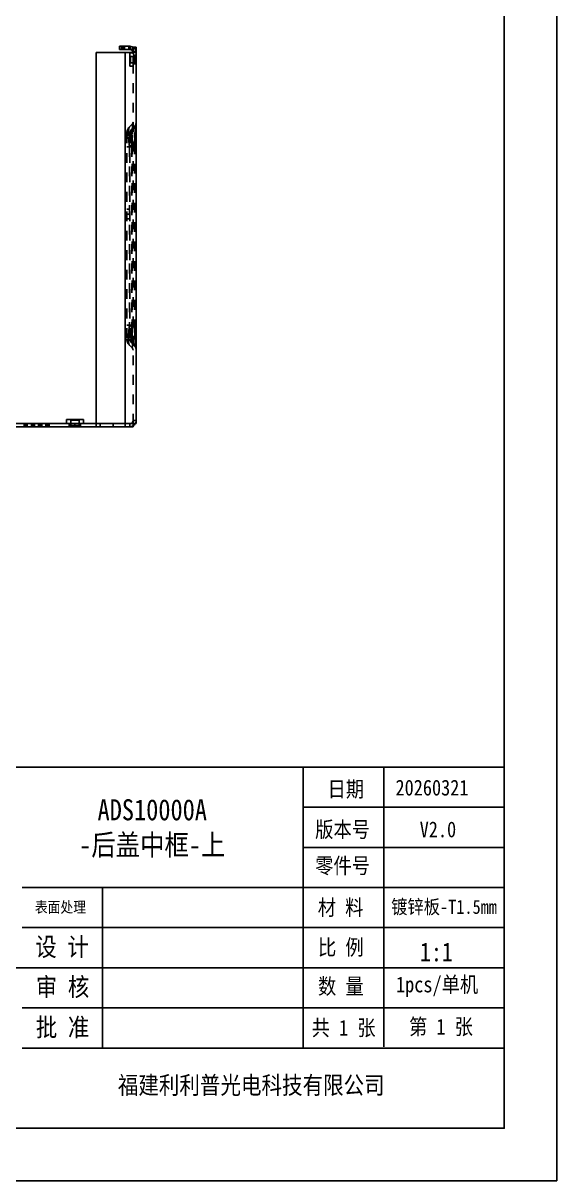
# Model space of a CAD drawing. Header units: millimetres. Extents: x -177 to 18421, y -5017 to 3255.
# Drawn here: x 15021 to 15275, y 1159 to 1710 of the extents above; entities that cross this region are included whole.
import ezdxf

# ---------------------------------------------------------------- set-up
doc = ezdxf.new("R2010")
doc.units = ezdxf.units.MM
doc.header["$LTSCALE"] = 46.255
doc.linetypes.add('HIDDEN', pattern=[0.2, 0.1, -0.1])
doc.layers.get('0').update_dxf_attribs({"linetype": 'CONTINUOUS'})
for name, color, linetype in [('02___PRT_ALL_AXES', 7, 'CONTINUOUS'), ('03___PRT_ALL_CURVES', 7, 'CONTINUOUS'), ('DEFAULT_2', 8, 'HIDDEN')]:
    doc.layers.add(name, color=color, linetype=linetype)
doc.styles.get("Standard").update_dxf_attribs({"font": 'txt', "width": 0.85})

msp = doc.modelspace()

# ---------------------------------------------------------------- linework, layer by layer
at = {"color": 7, "linetype": 'Continuous'}
for p, q in [((15274.839, 1159.458), (15274.839, 2259.458)), ((15066.816, 1697.677), (15066.816, 1699.177)), ((15066.816, 1697.677), (15071.816, 1697.677)), ((15068.816, 1697.677), (15068.816, 1699.177)), ((15071.816, 1699.177), (15071.816, 1697.677)), ((15071.977, 1699.172), (15071.897, 1697.675)), ((15073.316, 1698.775), (15072.566, 1697.476)), ((15073.433, 1698.677), (15074.816, 1698.677)), ((15045.716, 1521.677), (15049.691, 1521.677)), ((15045.968, 1521.677), (15045.968, 1521.627)), ((15046.069, 1521.627), (15045.968, 1521.627)), ((15046.059, 1521.677), (15046.059, 1521.627)), ((15046.069, 1521.677), (15046.069, 1521.627)), ((15046.917, 1521.677), (15046.917, 1521.627)), ((15046.988, 1521.627), (15046.917, 1521.627)), ((15046.988, 1521.677), (15046.988, 1521.627)), ((15047.153, 1521.677), (15047.153, 1521.627)), ((15047.153, 1521.627), (15047.246, 1521.627)), ((15047.16, 1521.677), (15047.16, 1521.627)), ((15047.246, 1521.677), (15047.246, 1521.627)), ((15047.406, 1521.677), (15047.406, 1521.627)), ((15047.406, 1521.627), (15047.473, 1521.627)), ((15047.473, 1521.677), (15047.473, 1521.627)), ((15048.005, 1521.677), (15048.005, 1521.627)), ((15048.005, 1521.627), (15048.065, 1521.627)), ((15048.065, 1521.677), (15048.065, 1521.627)), ((15048.649, 1521.677), (15048.649, 1521.627)), ((15048.649, 1521.627), (15048.934, 1521.627)), ((15048.856, 1521.677), (15048.856, 1521.627)), ((15048.934, 1521.677), (15048.934, 1521.627)), ((14795.715, 1519.677), (15055.718, 1519.677)), ((15028.666, 1518.177), (15028.666, 1519.677)), ((15033.257, 1518.177), (15033.257, 1519.677)), ((15055.718, 1518.177), (15055.718, 1519.677)), ((15069.616, 1518.177), (15069.616, 1519.677)), ((15073.316, 1519.677), (15073.316, 1518.177)), ((15073.995, 1519.115), (15073.401, 1519.677)), ((13724.839, 1159.458), (15274.839, 1159.458))]:
    msp.add_line(p, q, dxfattribs=at)
at = {"color": 3, "linetype": 'Continuous'}
for p, q in [((15066.816, 1699.177), (15071.816, 1699.177)), ((15074.816, 1698.677), (15074.816, 1696.677)), ((15074.816, 1696.177), (15055.818, 1696.177)), ((15055.818, 1696.177), (15055.818, 1519.677)), ((15069.616, 1696.177), (15069.616, 1519.677)), ((15074.816, 1696.177), (15074.816, 1519.677)), ((15073.316, 1518.177), (14778.116, 1518.177)), ((15074.816, 1519.677), (15055.818, 1519.677))]:
    msp.add_line(p, q, dxfattribs=at)
for p, q in [((15249.839, 1356.259), (14840.643, 1356.259)), ((15154.203, 1356.259), (15154.203, 1222.636)), ((15192.572, 1356.259), (15192.572, 1223.272)), ((15249.839, 1337.17), (15154.203, 1337.17)), ((15249.839, 1318.081), (15154.203, 1318.081)), ((15020.643, 1298.992), (15154.203, 1298.992)), ((15058.821, 1279.903), (15058.821, 1298.992)), ((15249.839, 1298.992), (15154.203, 1298.992)), ((15249.839, 1279.903), (15020.643, 1279.903)), ((15058.821, 1279.903), (15058.821, 1222.636)), ((15249.839, 1260.814), (14840.643, 1260.814)), ((15249.839, 1241.725), (15020.643, 1241.725)), ((15249.839, 1222.636), (15020.643, 1222.636))]:
    msp.add_line(p, q)
at = {"color": 7, "linetype": 'Continuous'}
msp.add_lwpolyline([(13749.839, 1184.458), (15249.839, 1184.458), (15249.839, 2234.458), (13749.839, 2234.458)], close=True, dxfattribs=at)
at = {"color": 3, "linetype": 'Continuous'}
for centre, start, end in [((15071.816, 1696.177), 0, 90), ((15071.816, 1521.177), 300.50772, 329.50473)]:
    msp.add_arc(centre, 3, start, end, dxfattribs=at)
at = {"color": 7, "linetype": 'Continuous'}
msp.add_arc((15071.816, 1696.177), 1.5, 0, 90, dxfattribs=at)
at = {"layer": '02___PRT_ALL_AXES', "color": 8, "linetype": 'HIDDEN'}
for p, q in [((15071.816, 1696.052), (15073.316, 1696.052)), ((15071.816, 1692.877), (15071.816, 1689.702)), ((15072.116, 1694.377), (15074.686, 1694.377)), ((15072.116, 1691.377), (15074.686, 1691.377)), ((15073.316, 1689.702), (15073.316, 1696.052)), ((15073.316, 1694.987), (15074.166, 1694.987)), ((15073.316, 1694.977), (15074.816, 1694.977)), ((15074.816, 1692.877), (15073.316, 1692.877)), ((15073.316, 1690.777), (15074.816, 1690.777)), ((15073.316, 1690.767), (15074.166, 1690.767)), ((15074.166, 1694.787), (15074.556, 1694.987)), ((15074.166, 1690.767), (15074.166, 1694.987)), ((15074.166, 1690.967), (15074.556, 1690.767)), ((15074.556, 1694.987), (15074.686, 1694.987)), ((15074.556, 1694.987), (15074.556, 1690.767)), ((15074.556, 1690.767), (15074.686, 1690.767)), ((15074.686, 1690.767), (15074.686, 1694.987)), ((15074.816, 1690.777), (15074.816, 1694.977)), ((15071.816, 1689.702), (15073.316, 1689.702)), ((15043.716, 1521.377), (15043.716, 1518.307)), ((15047.716, 1521.377), (15047.716, 1518.307)), ((15021.502, 1519.677), (15023.002, 1519.677)), ((15021.502, 1519.677), (15021.502, 1518.177)), ((15021.502, 1518.177), (15023.002, 1518.177)), ((15022.252, 1518.177), (15022.252, 1519.677)), ((15023.002, 1519.677), (15023.002, 1518.177)), ((15024.966, 1519.677), (15026.466, 1519.677)), ((15024.966, 1519.677), (15024.966, 1518.177)), ((15024.966, 1518.177), (15026.466, 1518.177)), ((15025.716, 1518.177), (15025.716, 1519.677)), ((15026.466, 1519.677), (15026.466, 1518.177)), ((15028.43, 1519.677), (15029.93, 1519.677)), ((15028.43, 1519.677), (15028.43, 1518.177)), ((15028.43, 1518.177), (15029.93, 1518.177)), ((15029.18, 1518.177), (15029.18, 1519.677)), ((15029.93, 1519.677), (15029.93, 1518.177)), ((15031.894, 1519.677), (15033.394, 1519.677)), ((15031.894, 1519.677), (15031.894, 1518.177)), ((15031.894, 1518.177), (15033.394, 1518.177)), ((15032.644, 1518.177), (15032.644, 1519.677)), ((15033.394, 1519.677), (15033.394, 1518.177)), ((15041.741, 1519.677), (15049.691, 1519.677)), ((15043.026, 1519.677), (15043.026, 1518.827)), ((15043.026, 1518.827), (15048.406, 1518.827)), ((15043.226, 1518.827), (15043.026, 1518.437)), ((15048.406, 1518.437), (15043.026, 1518.437)), ((15043.026, 1518.437), (15043.026, 1518.307)), ((15043.026, 1518.307), (15048.406, 1518.307)), ((15048.206, 1518.827), (15048.406, 1518.437)), ((15048.406, 1519.677), (15048.406, 1518.827)), ((15048.406, 1518.437), (15048.406, 1518.307))]:
    msp.add_line(p, q, dxfattribs=at)
at = {"layer": '02___PRT_ALL_AXES', "color": 7, "linetype": 'Continuous'}
for p, q in [((15045.716, 1521.677), (15041.741, 1521.677)), ((15041.741, 1521.677), (15041.741, 1519.677)), ((15049.691, 1521.677), (15049.691, 1519.677))]:
    msp.add_line(p, q, dxfattribs=at)
at = {"layer": '03___PRT_ALL_CURVES', "color": 8, "linetype": 'HIDDEN'}
msp.add_line((15074.816, 1694.039), (15074.816, 1692.186), dxfattribs=at)
at = {"layer": 'DEFAULT_2', "color": 8, "linetype": 'HIDDEN'}
for p, q in [((15067.816, 1697.677), (15067.816, 1699.177)), ((15068.216, 1699.177), (15068.216, 1697.677)), ((15069.216, 1697.677), (15069.216, 1699.177)), ((15071.316, 1699.177), (15071.316, 1697.677)), ((15073.316, 1698.677), (15073.433, 1698.677)), ((15073.316, 1519.677), (15073.316, 1698.677)), ((15073.316, 1696.677), (15074.816, 1696.677)), ((15074.816, 1696.677), (15074.816, 1696.177)), ((15071.816, 1691.077), (15071.816, 1696.052)), ((15071.816, 1695.9), (15071.866, 1695.9)), ((15071.816, 1695.809), (15071.866, 1695.809)), ((15071.816, 1695.733), (15071.866, 1695.733)), ((15071.816, 1695.679), (15071.866, 1695.679)), ((15071.816, 1695.641), (15071.866, 1695.641)), ((15071.816, 1695.36), (15071.866, 1695.36)), ((15071.816, 1695.31), (15071.866, 1695.31)), ((15071.816, 1695.295), (15071.866, 1695.295)), ((15071.816, 1695.278), (15071.866, 1695.278)), ((15071.816, 1695.236), (15071.866, 1695.236)), ((15071.816, 1695.234), (15071.866, 1695.234)), ((15071.816, 1695.231), (15071.866, 1695.231)), ((15071.816, 1695.229), (15071.866, 1695.229)), ((15071.816, 1695.212), (15071.866, 1695.212)), ((15071.816, 1695.208), (15071.866, 1695.208)), ((15071.816, 1695.205), (15071.866, 1695.205)), ((15071.816, 1695.203), (15071.866, 1695.203)), ((15071.816, 1695.2), (15071.866, 1695.2)), ((15071.816, 1695.197), (15071.866, 1695.197)), ((15071.816, 1695.169), (15071.866, 1695.169)), ((15071.816, 1695.163), (15071.866, 1695.163)), ((15071.816, 1695.155), (15071.866, 1695.155)), ((15071.816, 1695.154), (15071.866, 1695.154)), ((15071.816, 1695.142), (15071.866, 1695.142)), ((15071.816, 1695.126), (15071.866, 1695.126)), ((15071.816, 1695.12), (15071.866, 1695.12)), ((15071.816, 1695.113), (15071.866, 1695.113)), ((15071.816, 1695.112), (15071.866, 1695.112)), ((15071.816, 1695.101), (15071.866, 1695.101)), ((15071.816, 1695.1), (15071.866, 1695.1)), ((15071.816, 1695.093), (15071.866, 1695.093)), ((15071.816, 1695.074), (15071.866, 1695.074)), ((15071.816, 1695.058), (15071.866, 1695.058)), ((15071.816, 1695.057), (15071.866, 1695.057)), ((15071.816, 1695.047), (15071.866, 1695.047)), ((15071.816, 1695.034), (15071.866, 1695.034)), ((15071.816, 1695.031), (15071.866, 1695.031)), ((15071.816, 1695.027), (15071.866, 1695.027)), ((15071.816, 1695.016), (15071.866, 1695.016)), ((15071.816, 1695.015), (15071.866, 1695.015)), ((15071.816, 1695.007), (15071.866, 1695.007)), ((15071.816, 1695.004), (15071.866, 1695.004)), ((15071.816, 1694.985), (15071.866, 1694.985)), ((15071.816, 1694.983), (15071.866, 1694.983)), ((15071.816, 1694.982), (15071.866, 1694.982)), ((15071.816, 1694.979), (15071.866, 1694.979)), ((15071.816, 1694.971), (15071.866, 1694.971)), ((15071.816, 1694.967), (15071.866, 1694.967)), ((15071.816, 1694.96), (15071.866, 1694.96)), ((15071.816, 1694.957), (15071.866, 1694.957)), ((15071.816, 1694.935), (15071.866, 1694.935)), ((15071.816, 1694.922), (15071.866, 1694.922)), ((15071.816, 1694.91), (15071.866, 1694.91)), ((15071.816, 1694.907), (15071.866, 1694.907)), ((15071.816, 1694.899), (15071.866, 1694.899)), ((15071.816, 1694.896), (15071.866, 1694.896)), ((15071.816, 1694.893), (15071.866, 1694.893)), ((15071.816, 1694.891), (15071.866, 1694.891)), ((15071.816, 1694.882), (15071.866, 1694.882)), ((15071.816, 1694.878), (15071.866, 1694.878)), ((15071.816, 1694.855), (15071.866, 1694.855)), ((15071.816, 1694.852), (15071.866, 1694.852)), ((15071.816, 1694.821), (15071.866, 1694.821)), ((15071.816, 1694.814), (15071.866, 1694.814)), ((15071.816, 1694.801), (15071.866, 1694.801)), ((15071.816, 1694.799), (15071.866, 1694.799)), ((15071.816, 1694.794), (15071.866, 1694.794)), ((15071.816, 1694.769), (15071.866, 1694.769)), ((15071.816, 1694.759), (15071.866, 1694.759)), ((15071.816, 1694.756), (15071.866, 1694.756)), ((15071.816, 1694.726), (15071.866, 1694.726)), ((15071.816, 1694.715), (15071.866, 1694.715)), ((15071.816, 1694.698), (15071.866, 1694.698)), ((15072.116, 1694.377), (15071.816, 1694.677)), ((15071.816, 1694.662), (15071.866, 1694.662)), ((15071.816, 1694.654), (15071.866, 1694.654)), ((15071.816, 1694.605), (15071.866, 1694.605)), ((15071.816, 1694.602), (15071.866, 1694.602)), ((15071.816, 1694.547), (15071.866, 1694.547)), ((15071.816, 1694.537), (15071.866, 1694.537)), ((15071.816, 1694.519), (15071.866, 1694.519)), ((15071.816, 1694.512), (15071.866, 1694.512)), ((15071.816, 1694.506), (15071.866, 1694.506)), ((15071.816, 1694.49), (15071.866, 1694.49)), ((15071.816, 1694.485), (15071.866, 1694.485)), ((15071.816, 1694.476), (15071.866, 1694.476)), ((15071.816, 1694.461), (15071.866, 1694.461)), ((15071.816, 1694.444), (15071.866, 1694.444)), ((15071.816, 1694.423), (15071.866, 1694.423)), ((15071.816, 1694.419), (15071.866, 1694.419)), ((15071.816, 1694.409), (15071.866, 1694.409)), ((15071.816, 1694.399), (15071.866, 1694.399)), ((15071.816, 1694.395), (15071.866, 1694.395)), ((15071.816, 1694.264), (15071.866, 1694.264)), ((15071.816, 1694.264), (15071.866, 1694.264)), ((15071.816, 1694.223), (15071.866, 1694.223)), ((15071.816, 1694.196), (15071.866, 1694.196)), ((15071.816, 1694.126), (15071.866, 1694.126)), ((15071.816, 1693.874), (15071.866, 1693.874)), ((15071.816, 1693.814), (15071.866, 1693.814)), ((15071.816, 1693.801), (15071.866, 1693.801)), ((15071.816, 1693.779), (15071.866, 1693.779)), ((15071.816, 1693.703), (15071.866, 1693.703)), ((15071.816, 1693.649), (15071.866, 1693.649)), ((15071.816, 1693.614), (15071.866, 1693.614)), ((15071.816, 1693.419), (15071.866, 1693.419)), ((15071.816, 1693.408), (15071.866, 1693.408)), ((15071.816, 1693.403), (15071.866, 1693.403)), ((15071.816, 1693.374), (15071.866, 1693.374)), ((15071.816, 1693.362), (15071.866, 1693.362)), ((15071.816, 1693.342), (15071.866, 1693.342)), ((15071.816, 1693.335), (15071.866, 1693.335)), ((15071.816, 1693.325), (15071.866, 1693.325)), ((15071.816, 1693.324), (15071.866, 1693.324)), ((15071.816, 1693.317), (15071.866, 1693.317)), ((15071.816, 1693.315), (15071.866, 1693.315)), ((15071.816, 1693.306), (15071.866, 1693.306)), ((15071.816, 1693.304), (15071.866, 1693.304)), ((15071.816, 1693.291), (15071.866, 1693.291)), ((15071.816, 1693.262), (15071.866, 1693.262)), ((15071.816, 1693.261), (15071.866, 1693.261)), ((15071.816, 1693.26), (15071.866, 1693.26)), ((15071.816, 1693.258), (15071.866, 1693.258)), ((15071.816, 1693.25), (15071.866, 1693.25)), ((15071.816, 1693.244), (15071.866, 1693.244)), ((15071.816, 1693.234), (15071.866, 1693.234)), ((15071.816, 1693.21), (15071.866, 1693.21)), ((15071.816, 1693.204), (15071.866, 1693.204)), ((15071.816, 1693.203), (15071.866, 1693.203)), ((15071.816, 1693.196), (15071.866, 1693.196)), ((15071.816, 1693.165), (15071.866, 1693.165)), ((15071.816, 1693.156), (15071.866, 1693.156)), ((15071.816, 1693.144), (15071.866, 1693.144)), ((15071.816, 1693.139), (15071.866, 1693.139)), ((15071.816, 1693.135), (15071.866, 1693.135)), ((15071.816, 1693.122), (15071.866, 1693.122)), ((15071.816, 1693.093), (15071.866, 1693.093)), ((15071.816, 1693.092), (15071.866, 1693.092)), ((15071.816, 1693.09), (15071.866, 1693.09)), ((15071.816, 1693.083), (15071.866, 1693.083)), ((15071.816, 1693.082), (15071.866, 1693.082)), ((15071.816, 1693.076), (15071.866, 1693.076)), ((15071.816, 1693.055), (15071.866, 1693.055)), ((15071.816, 1693.048), (15071.866, 1693.048)), ((15071.816, 1693.04), (15071.866, 1693.04)), ((15071.816, 1693.029), (15071.866, 1693.029)), ((15071.816, 1693.024), (15071.866, 1693.024)), ((15071.816, 1693.022), (15071.866, 1693.022)), ((15071.816, 1693.021), (15071.866, 1693.021)), ((15071.816, 1693.017), (15071.866, 1693.017)), ((15071.816, 1692.984), (15071.866, 1692.984)), ((15071.816, 1692.976), (15071.866, 1692.976)), ((15071.816, 1692.97), (15071.866, 1692.97)), ((15071.816, 1692.954), (15071.866, 1692.954)), ((15071.816, 1692.949), (15071.866, 1692.949)), ((15071.816, 1692.943), (15071.866, 1692.943)), ((15071.816, 1692.94), (15071.866, 1692.94)), ((15072.116, 1691.377), (15071.816, 1691.077)), ((15071.866, 1693.614), (15071.866, 1695.9)), ((15071.866, 1692.94), (15071.866, 1693.419)), ((15072.116, 1694.377), (15072.116, 1691.377)), ((15074.816, 1694.677), (15073.316, 1694.677)), ((15072.877, 1662.059), (15071.634, 1660.816)), ((15071.634, 1660.816), (15071.634, 1660.816)), ((15073.938, 1660.998), (15072.695, 1659.755)), ((15070.316, 1657.634), (15070.316, 1560.119)), ((15072.877, 1652.513), (15071.634, 1651.27)), ((15072.877, 1652.513), (15071.634, 1651.272)), ((15071.816, 1657.634), (15071.816, 1560.119)), ((15073.938, 1652.513), (15072.695, 1651.27)), ((15073.316, 1652.513), (15072.877, 1652.513)), ((15072.877, 1652.513), (15072.877, 1565.24)), ((15073.938, 1652.513), (15073.524, 1652.099)), ((15074.816, 1652.513), (15073.938, 1652.513)), ((15073.938, 1652.513), (15073.938, 1565.24)), ((15070.316, 1651.27), (15071.634, 1651.27)), ((15071.634, 1651.272), (15071.634, 1566.481)), ((15071.816, 1651.27), (15072.695, 1651.27)), ((15073.316, 1651.891), (15072.695, 1651.272)), ((15072.695, 1651.272), (15072.695, 1566.481)), ((15070.316, 1621.627), (15071.816, 1621.627)), ((15071.816, 1619.377), (15070.316, 1619.377)), ((15070.316, 1617.127), (15071.816, 1617.127)), ((15070.316, 1566.483), (15071.634, 1566.483)), ((15072.877, 1565.241), (15071.634, 1566.483)), ((15072.877, 1565.24), (15071.634, 1566.481)), ((15071.816, 1566.483), (15072.695, 1566.483)), ((15073.938, 1565.241), (15072.695, 1566.483)), ((15073.316, 1565.862), (15072.695, 1566.481)), ((15073.316, 1565.241), (15072.877, 1565.241)), ((15073.938, 1565.24), (15073.316, 1565.862)), ((15074.816, 1565.241), (15073.938, 1565.241)), ((15072.877, 1555.695), (15071.634, 1556.937)), ((15073.938, 1556.755), (15072.695, 1557.998)), ((15045.716, 1521.677), (15043.416, 1521.677)), ((15043.716, 1521.377), (15043.416, 1521.677)), ((15047.716, 1521.377), (15043.716, 1521.377)), ((15045.772, 1521.677), (15045.772, 1521.627)), ((15045.772, 1521.627), (15045.968, 1521.627)), ((15045.773, 1521.677), (15045.773, 1521.627)), ((15045.778, 1521.677), (15045.778, 1521.627)), ((15045.779, 1521.677), (15045.779, 1521.627)), ((15045.792, 1521.677), (15045.792, 1521.627)), ((15045.798, 1521.677), (15045.798, 1521.627)), ((15045.821, 1521.677), (15045.821, 1521.627)), ((15045.838, 1521.677), (15045.838, 1521.627)), ((15045.848, 1521.677), (15045.848, 1521.627)), ((15045.849, 1521.677), (15045.849, 1521.627)), ((15045.852, 1521.677), (15045.852, 1521.627)), ((15045.854, 1521.677), (15045.854, 1521.627)), ((15045.856, 1521.677), (15045.856, 1521.627)), ((15045.865, 1521.677), (15045.865, 1521.627)), ((15045.868, 1521.677), (15045.868, 1521.627)), ((15045.869, 1521.677), (15045.869, 1521.627)), ((15045.89, 1521.677), (15045.89, 1521.627)), ((15045.905, 1521.677), (15045.905, 1521.627)), ((15045.907, 1521.677), (15045.907, 1521.627)), ((15045.91, 1521.677), (15045.91, 1521.627)), ((15045.916, 1521.677), (15045.916, 1521.627)), ((15045.926, 1521.677), (15045.926, 1521.627)), ((15045.949, 1521.677), (15045.949, 1521.627)), ((15045.959, 1521.677), (15045.959, 1521.627)), ((15045.978, 1521.677), (15045.978, 1521.627)), ((15046.001, 1521.677), (15046.001, 1521.627)), ((15046.024, 1521.677), (15046.024, 1521.627)), ((15046.034, 1521.677), (15046.034, 1521.627)), ((15046.04, 1521.677), (15046.04, 1521.627)), ((15046.042, 1521.677), (15046.042, 1521.627)), ((15046.068, 1521.677), (15046.068, 1521.627)), ((15046.069, 1521.627), (15046.237, 1521.627)), ((15046.084, 1521.677), (15046.084, 1521.627)), ((15046.085, 1521.677), (15046.085, 1521.627)), ((15046.088, 1521.677), (15046.088, 1521.627)), ((15046.097, 1521.677), (15046.097, 1521.627)), ((15046.107, 1521.677), (15046.107, 1521.627)), ((15046.126, 1521.677), (15046.126, 1521.627)), ((15046.129, 1521.677), (15046.129, 1521.627)), ((15046.141, 1521.677), (15046.141, 1521.627)), ((15046.156, 1521.677), (15046.156, 1521.627)), ((15046.159, 1521.677), (15046.159, 1521.627)), ((15046.161, 1521.677), (15046.161, 1521.627)), ((15046.176, 1521.677), (15046.176, 1521.627)), ((15046.197, 1521.677), (15046.197, 1521.627)), ((15046.219, 1521.677), (15046.219, 1521.627)), ((15046.229, 1521.677), (15046.229, 1521.627)), ((15046.237, 1521.677), (15046.237, 1521.627)), ((15046.408, 1521.677), (15046.408, 1521.627)), ((15046.408, 1521.627), (15046.917, 1521.627)), ((15046.435, 1521.677), (15046.435, 1521.627)), ((15046.548, 1521.677), (15046.548, 1521.627)), ((15046.578, 1521.677), (15046.578, 1521.627)), ((15046.604, 1521.677), (15046.604, 1521.627)), ((15046.652, 1521.677), (15046.652, 1521.627)), ((15046.697, 1521.677), (15046.697, 1521.627)), ((15046.988, 1521.627), (15047.153, 1521.627)), ((15047, 1521.677), (15047, 1521.627)), ((15047.105, 1521.677), (15047.105, 1521.627)), ((15047.114, 1521.677), (15047.114, 1521.627)), ((15047.246, 1521.627), (15047.406, 1521.627)), ((15047.439, 1521.677), (15047.439, 1521.627)), ((15047.473, 1521.627), (15048.005, 1521.627)), ((15047.501, 1521.677), (15047.501, 1521.627)), ((15047.517, 1521.677), (15047.517, 1521.627)), ((15047.536, 1521.677), (15047.536, 1521.627)), ((15047.589, 1521.677), (15047.589, 1521.627)), ((15047.716, 1521.377), (15048.016, 1521.677)), ((15047.764, 1521.677), (15047.764, 1521.627)), ((15047.826, 1521.677), (15047.826, 1521.627)), ((15047.836, 1521.677), (15047.836, 1521.627)), ((15047.898, 1521.677), (15047.898, 1521.627)), ((15047.929, 1521.677), (15047.929, 1521.627)), ((15047.975, 1521.677), (15047.975, 1521.627)), ((15047.976, 1521.677), (15047.976, 1521.627)), ((15048.001, 1521.677), (15048.001, 1521.627)), ((15048.011, 1521.677), (15048.011, 1521.627)), ((15048.014, 1521.677), (15048.014, 1521.627)), ((15048.042, 1521.677), (15048.042, 1521.627)), ((15048.045, 1521.677), (15048.045, 1521.627)), ((15048.065, 1521.627), (15048.649, 1521.627)), ((15048.069, 1521.677), (15048.069, 1521.627)), ((15048.074, 1521.677), (15048.074, 1521.627)), ((15048.088, 1521.677), (15048.088, 1521.627)), ((15048.108, 1521.677), (15048.108, 1521.627)), ((15048.109, 1521.677), (15048.109, 1521.627)), ((15048.115, 1521.677), (15048.115, 1521.627)), ((15048.12, 1521.677), (15048.12, 1521.627)), ((15048.169, 1521.677), (15048.169, 1521.627)), ((15048.174, 1521.677), (15048.174, 1521.627)), ((15048.176, 1521.677), (15048.176, 1521.627)), ((15048.232, 1521.677), (15048.232, 1521.627)), ((15048.242, 1521.677), (15048.242, 1521.627)), ((15048.271, 1521.677), (15048.271, 1521.627)), ((15048.298, 1521.677), (15048.298, 1521.627)), ((15048.331, 1521.677), (15048.331, 1521.627)), ((15048.345, 1521.677), (15048.345, 1521.627)), ((15048.378, 1521.677), (15048.378, 1521.627)), ((15048.381, 1521.677), (15048.381, 1521.627)), ((15048.436, 1521.677), (15048.436, 1521.627)), ((15048.47, 1521.677), (15048.47, 1521.627)), ((15048.572, 1521.677), (15048.572, 1521.627)), ((15048.635, 1521.677), (15048.635, 1521.627)), ((15073.401, 1519.677), (15072.906, 1520.146)), ((15074.816, 1521.177), (15073.316, 1521.177)), ((15043.016, 1519.677), (15043.016, 1518.177)), ((15045.716, 1518.177), (15045.716, 1519.677)), ((15048.416, 1519.677), (15048.416, 1518.177)), ((15055.718, 1519.677), (15055.818, 1519.677)), ((15057.716, 1518.177), (15057.716, 1519.677)), ((15063.916, 1518.177), (15063.916, 1519.677)), ((15071.816, 1518.177), (15071.816, 1519.677))]:
    msp.add_line(p, q, dxfattribs=at)
for centre, radius, start, end in [((15074.816, 1657.634), 4.5, 135, 180), ((15074.816, 1657.634), 3, 135, 180), ((15071.816, 1663.119), 1.5, 315, 0), ((15071.816, 1663.119), 3, 315, 0), ((15182.372, 1661.239), 110.129, 184.56442, 185.19257), ((15185.768, 1556.229), 113.537, 174.81941, 175.42834), ((15074.816, 1560.119), 4.5, 180.00028, 225.0002), ((15074.816, 1560.119), 3, 180.00042, 225.00029), ((15071.816, 1554.634), 1.5, 0, 45), ((15071.816, 1554.634), 3, 0, 45), ((15071.816, 1521.177), 1.5, 270, 0), ((15071.816, 1521.177), 3, 329.50473, 0), ((15071.816, 1521.177), 3, 270, 300.50772)]:
    msp.add_arc(centre, radius, start, end, dxfattribs=at)
for points, knots in [([(15071.159, 1656.748), (15071.153, 1656.922), (15071.136, 1657.554), (15071.138, 1658.186), (15071.159, 1658.645)], [0, 0, 0, 0, 0.2743308, 1, 1, 1, 1]), ([(15071.634, 1660.816), (15071.538, 1660.72), (15071.383, 1660.391), (15071.164, 1659.374), (15071.109, 1657.453), (15071.258, 1654.597), (15071.489, 1652.435), (15071.634, 1651.272)], [0, 0, 0, 0, 0.0422996, 0.1090102, 0.3245384, 0.6353161, 1, 1, 1, 1]), ([(15071.159, 1658.645), (15071.181, 1659.132), (15071.246, 1659.857), (15071.45, 1660.632), (15071.634, 1660.816)], [0, 0, 0, 0, 0.6523354, 1, 1, 1, 1]), ([(15072.378, 1657.938), (15072.374, 1657.813), (15072.361, 1657.252), (15072.367, 1656.691), (15072.378, 1656.255)], [0, 0, 0, 0, 0.2226239, 1, 1, 1, 1]), ([(15072.695, 1651.27), (15072.599, 1652.326), (15072.447, 1654.284), (15072.351, 1656.596), (15072.376, 1658.108), (15072.434, 1658.894), (15072.526, 1659.415), (15072.625, 1659.686), (15072.695, 1659.755)], [0, 0, 0, 0, 0.3722792, 0.6898743, 0.8118697, 0.9036838, 0.9652452, 1, 1, 1, 1]), ([(15072.695, 1659.755), (15072.641, 1659.701), (15072.556, 1659.511), (15072.421, 1658.908), (15072.392, 1658.358), (15072.378, 1657.938)], [0, 0, 0, 0, 0.1222247, 0.3233967, 1, 1, 1, 1]), ([(15072.877, 1662.059), (15072.899, 1662.081), (15072.968, 1661.952), (15072.966, 1661.827), (15073.002, 1661.571), (15073.015, 1661.244), (15073.039, 1660.592), (15073.046, 1658.953), (15072.998, 1656.173), (15072.923, 1653.791), (15072.877, 1652.513)], [0, 0, 0, 0, 0.0097045, 0.0254601, 0.0502319, 0.0849411, 0.1303037, 0.2531694, 0.5994432, 1, 1, 1, 1]), ([(15073.038, 1660.28), (15073.035, 1660.575), (15073.019, 1661.064), (15073.008, 1661.596), (15072.957, 1661.891), (15072.958, 1661.992), (15072.894, 1662.076), (15072.877, 1662.059)], [0, 0, 0, 0, 0.488023, 0.8018196, 0.8987869, 0.9603341, 1, 1, 1, 1]), ([(15072.877, 1652.513), (15072.897, 1653.079), (15072.969, 1655.225), (15073.025, 1657.371), (15073.038, 1658.951)], [0, 0, 0, 0, 0.2640546, 1, 1, 1, 1]), ([(15073.038, 1658.951), (15073.039, 1659.072), (15073.042, 1659.515), (15073.041, 1659.959), (15073.038, 1660.28)], [0, 0, 0, 0, 0.2735659, 1, 1, 1, 1]), ([(15073.938, 1652.513), (15073.983, 1653.098), (15074.067, 1654.261), (15074.171, 1655.97), (15074.243, 1657.565), (15074.272, 1658.931), (15074.259, 1659.876), (15074.215, 1660.438), (15074.179, 1660.712), (15074.131, 1660.893), (15074.085, 1661.009), (15073.998, 1661.051), (15073.955, 1661.016), (15073.938, 1660.998)], [0, 0, 0, 0, 0.2027906, 0.4032229, 0.5921226, 0.7547081, 0.8756008, 0.9183219, 0.9496747, 0.9708859, 0.9836724, 0.9912353, 1, 1, 1, 1]), ([(15073.938, 1660.998), (15073.955, 1661.016), (15073.998, 1661.051), (15074.085, 1661.009), (15074.131, 1660.893), (15074.179, 1660.712), (15074.215, 1660.437), (15074.259, 1659.876), (15074.272, 1658.931), (15074.243, 1657.565), (15074.171, 1655.97), (15074.067, 1654.261), (15073.983, 1653.098), (15073.938, 1652.513)], [0, 0, 0, 0, 0.0087667, 0.0163306, 0.0291228, 0.0503388, 0.0816951, 0.1244152, 0.2453069, 0.4078897, 0.5967858, 0.7972149, 1, 1, 1, 1]), ([(15071.634, 1651.27), (15071.574, 1651.756), (15071.362, 1653.577), (15071.205, 1655.405), (15071.159, 1656.748)], [0, 0, 0, 0, 0.2670399, 1, 1, 1, 1]), ([(15072.378, 1656.255), (15072.385, 1655.966), (15072.43, 1654.704), (15072.515, 1653.444), (15072.592, 1652.475)], [0, 0, 0, 0, 0.2294548, 1, 1, 1, 1]), ([(15071.634, 1566.481), (15071.489, 1565.318), (15071.258, 1563.156), (15071.109, 1560.3), (15071.165, 1558.379), (15071.384, 1557.362), (15071.538, 1557.033), (15071.634, 1556.937)], [0, 0, 0, 0, 0.3647104, 0.6755221, 0.89107, 0.9577039, 1, 1, 1, 1]), ([(15071.159, 1560.994), (15071.173, 1561.411), (15071.269, 1563.246), (15071.458, 1565.075), (15071.634, 1566.483)], [0, 0, 0, 0, 0.2273017, 1, 1, 1, 1]), ([(15072.695, 1557.998), (15072.625, 1558.068), (15072.526, 1558.338), (15072.434, 1558.86), (15072.376, 1559.646), (15072.351, 1561.157), (15072.448, 1563.47), (15072.599, 1565.428), (15072.695, 1566.483)], [0, 0, 0, 0, 0.0347577, 0.0963527, 0.1881539, 0.3101288, 0.6277094, 1, 1, 1, 1]), ([(15072.592, 1565.279), (15072.565, 1564.944), (15072.471, 1563.689), (15072.402, 1562.432), (15072.378, 1561.508)], [0, 0, 0, 0, 0.2665152, 1, 1, 1, 1]), ([(15073.038, 1558.789), (15073.034, 1559.275), (15073.003, 1561.426), (15072.936, 1563.576), (15072.877, 1565.241)], [0, 0, 0, 0, 0.2259317, 1, 1, 1, 1]), ([(15072.877, 1565.24), (15072.923, 1563.962), (15072.998, 1561.58), (15073.046, 1558.8), (15073.039, 1557.161), (15073.015, 1556.51), (15073.002, 1556.183), (15072.966, 1555.927), (15072.968, 1555.802), (15072.899, 1555.673), (15072.877, 1555.695)], [0, 0, 0, 0, 0.4005733, 0.7468519, 0.8697156, 0.9150781, 0.9497844, 0.974552, 0.9903007, 1, 1, 1, 1]), ([(15073.938, 1556.755), (15073.955, 1556.737), (15073.998, 1556.702), (15074.085, 1556.745), (15074.131, 1556.86), (15074.179, 1557.041), (15074.215, 1557.316), (15074.259, 1557.878), (15074.272, 1558.822), (15074.243, 1560.188), (15074.171, 1561.783), (15074.067, 1563.493), (15073.983, 1564.656), (15073.938, 1565.241)], [0, 0, 0, 0, 0.0087673, 0.0163293, 0.0291176, 0.0503294, 0.0816816, 0.1243981, 0.2452855, 0.4078693, 0.5967707, 0.7972071, 1, 1, 1, 1]), ([(15073.938, 1565.24), (15073.983, 1564.655), (15074.067, 1563.492), (15074.171, 1561.783), (15074.243, 1560.188), (15074.272, 1558.822), (15074.259, 1557.878), (15074.215, 1557.316), (15074.179, 1557.041), (15074.131, 1556.86), (15074.085, 1556.745), (15073.998, 1556.702), (15073.955, 1556.737), (15073.938, 1556.755)], [0, 0, 0, 0, 0.2027954, 0.403231, 0.5921312, 0.7547143, 0.8756035, 0.9183233, 0.9496751, 0.9708857, 0.9836719, 0.991235, 1, 1, 1, 1]), ([(15071.159, 1559.1), (15071.153, 1559.242), (15071.133, 1559.873), (15071.142, 1560.505), (15071.159, 1560.994)], [0, 0, 0, 0, 0.2245231, 1, 1, 1, 1]), ([(15071.634, 1556.937), (15071.451, 1557.121), (15071.247, 1557.892), (15071.181, 1558.615), (15071.159, 1559.1)], [0, 0, 0, 0, 0.3481442, 1, 1, 1, 1]), ([(15072.378, 1561.508), (15072.374, 1561.353), (15072.363, 1560.791), (15072.364, 1560.229), (15072.378, 1559.822)], [0, 0, 0, 0, 0.2759971, 1, 1, 1, 1]), ([(15072.378, 1559.822), (15072.392, 1559.401), (15072.421, 1558.848), (15072.556, 1558.243), (15072.641, 1558.052), (15072.695, 1557.998)], [0, 0, 0, 0, 0.6769247, 0.8778787, 1, 1, 1, 1]), ([(15073.038, 1557.462), (15073.039, 1557.562), (15073.042, 1558.004), (15073.041, 1558.446), (15073.038, 1558.789)], [0, 0, 0, 0, 0.2252389, 1, 1, 1, 1]), ([(15072.877, 1555.695), (15072.894, 1555.678), (15072.958, 1555.76), (15072.956, 1555.861), (15073.008, 1556.154), (15073.019, 1556.684), (15073.035, 1557.169), (15073.038, 1557.462)], [0, 0, 0, 0, 0.0397029, 0.1012553, 0.198215, 0.5119632, 1, 1, 1, 1])]:
    msp.add_open_spline(points, degree=3, knots=knots, dxfattribs=at)

# ---------------------------------------------------------------- texts
for s, insert, char_height, width, attachment_point in [('{\\fSimSun|b0|i0|c134|p54;日期}', (15174.515, 1345.387), 7.5, 56.7, 5), ('{\\fSimSun|b0|i0|c0|p54;202\\fSimSun|b0|i0|c134|p54;60321}', (15198.124, 1350.269), 7.5, 47.64523, 1), ('{\\fSimSun|b0|i0|c134|p54;ADS10000A\\P-后盖中框-上}', (15082.46, 1327.078), 10, 104.15153, 5), ('{\\fSimSun|b0|i0|c134|p54;版本号}', (15172.965, 1326.191), 7.5, 56.7, 5), ('{\\fSimSun|b0|i0|c0|p54;V\\fSimSun|b0|i0|c134|p54;2.0}', (15209.622, 1330.394), 7.5, 47.64523, 1), ('{\\fSimSun|b0|i0|c134|p54;零件号}', (15172.964, 1308.968), 7.5, 57.267, 5), ('{\\fSimSun|b0|i0|c134|p54;材 料}', (15172.016, 1289.131), 7.5, 57.267, 5), ('{\\fSimSun|b0|i0|c134|p54;表面处理}', (15038.819, 1289.378), 5.25, 37.6936, 5), ('{\\fSimSun|b0|i0|c134|p54;镀锌板-T1.5mm}', (15221.207, 1289.442), 6.6813, 57.267, 5), ('{\\fSimSun|b0|i0|c134|p54;设 计}', (15039.538, 1270.278), 8.78094, 37.6936, 5), ('{\\fSimSun|b0|i0|c134|p54;比 例}', (15172.147, 1270.171), 7.5, 57.267, 5), ('{\\f宋体|b0|i0|c134|p54;审 核}', (15039.81, 1251.227), 8.78094, 38.178, 5), ('{\\fSimSun|b0|i0|c134|p54;数 量}', (15172.14, 1251.584), 7.5, 81, 5), ('{\\fSimSun|b0|i0|c134|p54;1pcs/单机}', (15217.909, 1251.81), 7.5, 57.267, 5), ('{\\f宋体|b0|i0|c134|p54;批 准}', (15039.81, 1232.057), 8.78094, 38.178, 5), ('{\\fSimSun|b0|i0|c134|p54;\\H0.85412x;共 1 张\\H1.17079x; }', (15173.459, 1231.859), 8.78094, 38.69293, 5), ('{\\fSimSun|b0|i0|c134|p54;\\H0.85412x;第 1 张\\H1.17079x; }', (15219.74, 1232.376), 8.78094, 41.14746, 5), ('{\\fSimSun|b1|i0|c134|p54;   福建利利普光电科技有限公司}', (15122.224, 1204.51), 8.41825, 188.78327, 5)]:
    msp.add_mtext(s, dxfattribs=dict(insert=insert, char_height=char_height, width=width, attachment_point=attachment_point))
at = {"linetype": 'Continuous', "insert": (15225.388, 1272.868), "char_height": 9, "width": 13.6115, "attachment_point": 3, "line_spacing_factor": 0.9}
msp.add_mtext('{\\fSimSun|b0|i0|c134|p2;1:1}', dxfattribs=at)

doc.saveas('drawing.dxf')
